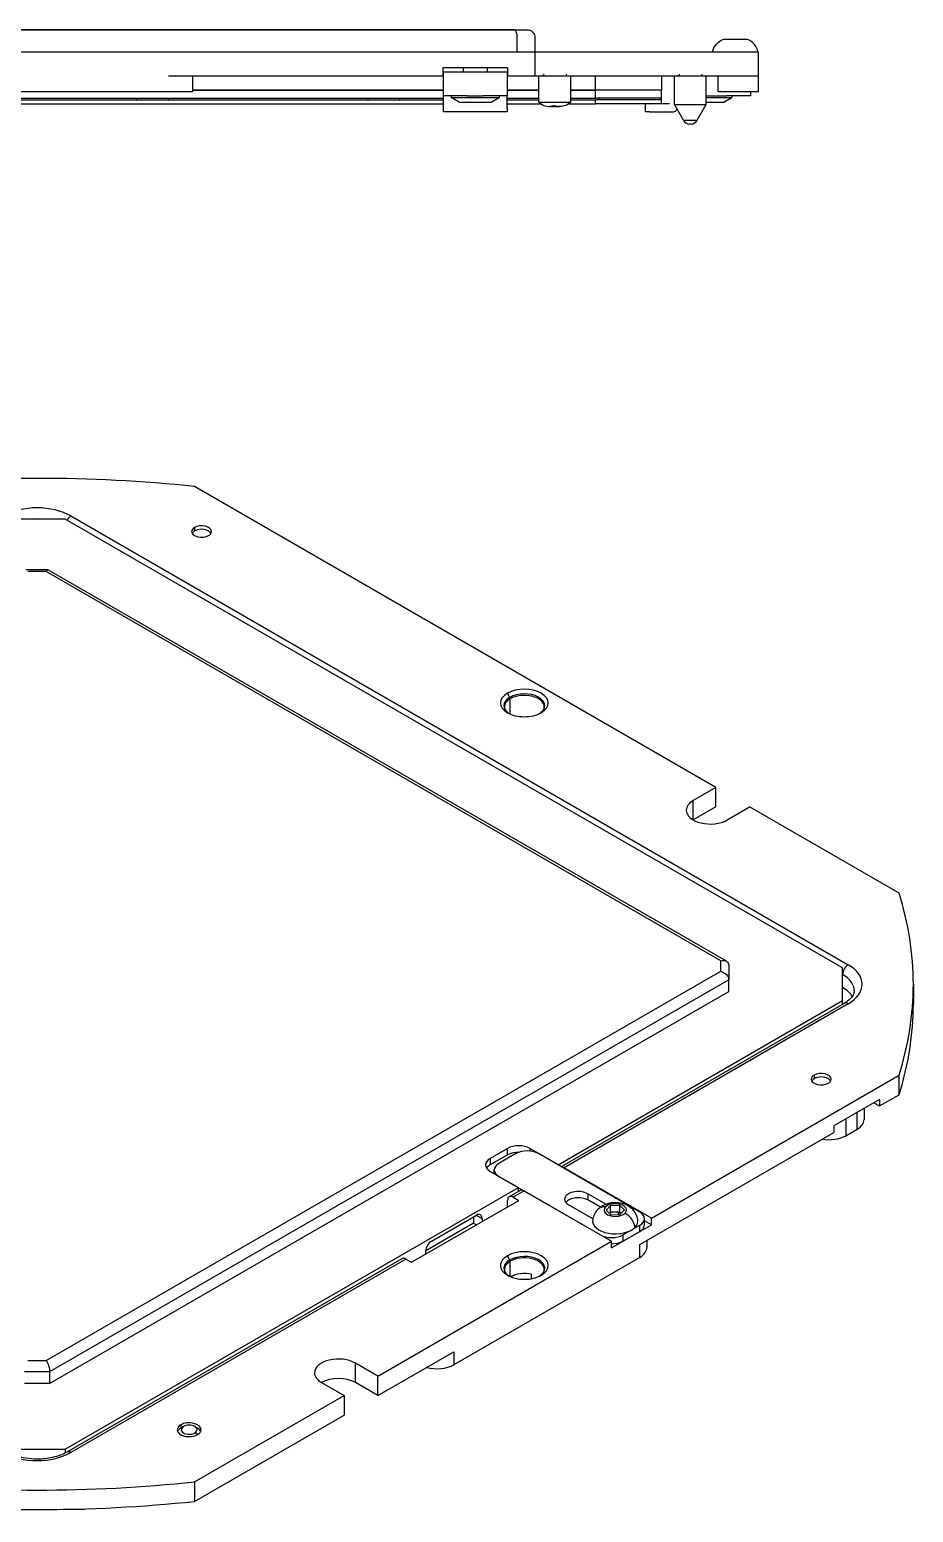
# Model space of a CAD drawing. Extents: x 74 to 808, y 79 to 560.
# Drawn here: x 694.9 to 805.9, y 134.6 to 320.7 of the extents above; entities that cross this region are included whole.
import ezdxf

# ---------------------------------------------------------------- set-up
doc = ezdxf.new("R2010")
doc.units = 0
doc.layers.add('ProjItem003', color=7, linetype='CONTINUOUS')
doc.layers.add('ProjItem005', color=7, linetype='CONTINUOUS')

msp = doc.modelspace()

# ---------------------------------------------------------------- linework, layer by layer
at = {"layer": 'ProjItem003'}
for p, q in [((781.069, 225.607), (715.642, 263.382)), ((699.399, 259.288), (692.327, 259.288)), ((796.979, 202.949), (699.399, 259.288)), ((700.106, 259.696), (797.686, 203.358)), ((715.627, 258.247), (715.627, 257.792)), ((715.667, 257.815), (715.627, 257.792)), ((697.259, 252.924), (694.467, 252.924)), ((697.02, 252.741), (694.706, 252.741)), ((781.68, 203.863), (697.02, 252.741)), ((782.387, 203.793), (697.313, 252.91)), ((755.208, 236.924), (754.906, 237.446)), ((755.26, 234.822), (755.26, 236.75)), ((781.069, 225.607), (778.241, 223.974)), ((781.069, 223.158), (781.069, 225.607)), ((778.241, 221.525), (778.241, 223.974)), ((781.069, 223.158), (778.241, 221.525)), ((782.484, 221.525), (785.312, 223.158)), ((804.07, 212.328), (785.312, 223.158)), ((781.68, 202.526), (781.68, 203.863)), ((782.68, 203.285), (782.68, 201.471)), ((796.979, 198.867), (796.979, 202.949)), ((697.02, 153.648), (781.68, 202.526)), ((782.68, 201.471), (697.435, 152.254)), ((782.68, 201.816), (782.68, 201.471)), ((782.68, 200.001), (782.68, 201.471)), ((697.435, 150.785), (782.68, 200.001)), ((805.863, 200.908), (805.863, 198.459)), ((761.27, 178.25), (796.979, 198.867)), ((797.186, 198.508), (761.651, 177.992)), ((797.686, 198.459), (762.013, 177.863)), ((796.979, 198.389), (796.979, 198.867)), ((772.973, 171.535), (804.07, 189.489)), ((793.408, 189.498), (793.408, 189.042)), ((793.448, 189.066), (793.408, 189.043)), ((804.07, 187.039), (804.07, 189.489)), ((801.621, 186.442), (795.873, 183.123)), ((801.621, 185.625), (804.07, 187.039)), ((801.621, 186.442), (801.621, 185.625)), ((798.8, 182.711), (798.8, 184.813)), ((799.679, 185.32), (799.679, 183.935)), ((800.914, 186.034), (801.621, 185.625)), ((795.873, 183.123), (795.873, 182.306)), ((797.386, 183.997), (797.386, 181.894)), ((797.386, 181.894), (798.8, 182.711)), ((771.523, 168.248), (795.873, 182.306)), ((754.906, 180.292), (752.75, 179.047)), ((754.906, 179.475), (752.75, 178.23)), ((752.75, 179.047), (752.75, 178.23)), ((755.967, 179.641), (753.846, 178.416)), ((754.906, 179.475), (754.906, 180.292)), ((761.27, 178.25), (757.735, 180.292)), ((757.735, 180.292), (757.735, 179.961)), ((771.523, 172.292), (758.796, 179.641)), ((752.75, 177.414), (756.285, 175.372)), ((753.26, 177.119), (753.26, 177.599)), ((761.27, 178.212), (761.27, 178.25)), ((772.973, 171.535), (762.013, 177.863)), ((699.399, 142.529), (756.285, 175.372)), ((753.846, 176.783), (766.574, 169.434)), ((753.846, 176.783), (753.846, 176.781)), ((756.492, 175.014), (755.131, 174.228)), ((756.285, 174.894), (756.285, 175.372)), ((742.868, 165.993), (756.338, 173.77)), ((754.924, 172.953), (754.924, 173.77)), ((756.992, 174.964), (755.631, 174.178)), ((755.631, 174.178), (756.338, 173.77)), ((756.992, 174.964), (767.953, 168.636)), ((765.626, 171.451), (762.579, 173.211)), ((767.272, 173.277), (764.983, 174.599)), ((764.983, 174.599), (764.983, 173.821)), ((766.575, 172.902), (764.983, 173.821)), ((767.857, 173.13), (767.293, 172.549)), ((769.012, 173.139), (767.857, 173.13)), ((767.857, 172.281), (767.857, 173.13)), ((769.602, 172.566), (769.012, 173.139)), ((769.012, 172.29), (769.012, 173.139)), ((745.372, 168.663), (751.006, 171.916)), ((750.664, 171.718), (750.664, 170.902)), ((751.006, 171.916), (751.724, 171.501)), ((751.724, 171.501), (751.724, 171.106)), ((767.293, 172.549), (767.883, 171.976)), ((767.857, 172.281), (767.717, 172.137)), ((768.434, 172.286), (767.857, 172.281)), ((767.883, 171.976), (769.038, 171.985)), ((769.012, 172.29), (768.434, 172.286)), ((768.823, 171.983), (768.936, 172.212)), ((769.178, 172.129), (769.012, 172.29)), ((769.038, 171.985), (769.602, 172.566)), ((772.109, 170.698), (772.109, 171.476)), ((772.973, 170.718), (772.973, 171.535)), ((750.664, 170.902), (744.653, 167.432)), ((750.664, 170.902), (751.017, 170.698)), ((766.574, 169.432), (766.574, 169.434)), ((767.953, 167.82), (772.973, 170.718)), ((769.402, 169.434), (771.523, 170.659)), ((769.402, 168.657), (771.523, 169.881)), ((769.402, 169.434), (769.402, 168.657)), ((771.523, 169.881), (771.523, 170.659)), ((772.973, 170.718), (772.109, 171.217)), ((738.643, 151.714), (767.953, 168.636)), ((767.953, 167.82), (767.953, 168.636)), ((771.523, 166.615), (771.523, 168.248)), ((772.402, 168.756), (772.402, 167.84)), ((741.661, 166.451), (699.606, 142.17)), ((742.161, 166.401), (700.106, 142.12)), ((742.161, 166.401), (742.868, 165.993)), ((744.653, 167.024), (744.653, 167.419)), ((771.523, 166.615), (748.189, 153.143)), ((755.208, 166.297), (754.906, 166.82)), ((755.26, 164.195), (755.26, 166.123)), ((757.941, 163.945), (757.941, 164.489)), ((738.643, 149.265), (748.189, 154.776)), ((748.189, 154.776), (748.189, 153.143)), ((694.706, 153.648), (697.02, 153.648)), ((738.643, 151.714), (735.815, 153.347)), ((735.815, 150.898), (735.815, 153.347)), ((697.435, 152.254), (694.291, 152.254)), ((697.435, 150.785), (694.291, 150.785)), ((697.435, 152.254), (697.435, 150.785)), ((731.572, 150.898), (734.4, 149.265)), ((738.643, 149.265), (735.815, 150.898)), ((738.643, 149.265), (738.643, 151.714)), ((715.642, 138.435), (734.4, 149.265)), ((734.4, 149.265), (734.4, 146.815)), ((714.147, 145.319), (713.744, 145.081)), ((713.894, 145.591), (713.894, 145.182)), ((714.248, 145.386), (713.894, 145.182)), ((715.642, 135.985), (734.4, 146.815)), ((715.662, 145.386), (716.016, 145.182)), ((715.762, 144.638), (715.97, 144.341)), ((692.327, 142.529), (699.399, 142.529)), ((699.399, 142.529), (699.399, 142.057)), ((715.642, 138.435), (715.642, 135.985)), ((701.702, 134.979), (699.188, 134.979)), ((701.702, 134.979), (701.813, 135.043)), ((701.702, 134.979), (701.702, 135.04))]:
    msp.add_line(p, q, dxfattribs=at)
for centre, major_axis, ratio, start_param, end_param in [((695.863, 200.908), (110, 0), 0.57735, 1.39, 1.75159), ((695.863, 257.247), (-6, 0), 0.57735, -2.35619, -0.785398), ((695.863, 256.43), (5, 0), 0.57735, 1.4289, 1.71269), ((700.106, 258.88), (-0.5, -0.866), 0.57735, 3.92699, 4.71239), ((716.511, 257.736), (-1.25, 0), 0.57735, -0.785398, 0), ((716.511, 257.736), (-1.25, 0), 0.57735, 0, -3.92699), ((716.511, 257.328), (-1.194, 0), 0.57735, -0.785398, -0.216116), ((716.511, 257.736), (-1.25, 0), 0.57735, -3.14159, -0.785398), ((716.511, 257.328), (-1.194, 0), 0.57735, -1.35565, -0.785398), ((716.511, 257.328), (-1.194, 0), 0.57735, -2.35619, -1.35565), ((716.511, 257.328), (-1.194, 0), 0.57735, -2.92548, -2.35619), ((716.511, 257.736), (-1.25, 0), 0.57735, -3.92699, -3.14159), ((757.028, 236.222), (-3, 0), 0.57735, -0.785398, -5.49779), ((757.028, 235.873), (-2.573, 0), 0.57735, -0.785398, -5.57761), ((757.028, 235.729), (2.5, 0), 0.57735, 2.35619, 3.14159), ((757.028, 236.222), (-3, 0), 0.57735, -3.92699, -0.785398), ((757.028, 235.873), (-2.573, 0), 0.57735, -3.84716, -0.785398), ((755.083, 236.852), (-0.125, 0.217), 0.57735, 3.92699, 4.71239), ((757.028, 235.729), (2.5, 0), 0.57735, 0, 2.35619), ((757.028, 235.729), (2.5, 0), 0.57735, 3.14159, 3.39136), ((757.028, 236.222), (-3, 0), 0.57735, -5.49779, -3.92699), ((757.028, 235.729), (2.5, 0), 0.57735, 6.03341, 0), ((780.362, 222.75), (3, 0), 0.57735, 2.35619, 3.14159), ((780.362, 222.75), (3, 0), 0.57735, 3.14159, 5.49779), ((695.863, 200.908), (110, 0), 0.57735, 0, 0.180794), ((797.686, 202.541), (-0.5, -0.866), 0.57735, 3.92699, 5.49779), ((793.444, 200.908), (-6, 0), 0.57735, -3.92699, -2.35619), ((793.444, 200.092), (5, 0), 0.57735, 0, 0.785398), ((793.444, 198.459), (5, 0), 0.57735, 0.320799, 0.785398), ((695.863, 200.908), (110, 0), 0.57735, 6.10239, 0), ((797.686, 197.642), (-0.5, 0.866), 0.57735, 5.49779, 0), ((695.863, 198.459), (110, 0), 0.57735, 6.10239, 0), ((794.292, 188.987), (-1.25, 0), 0.57735, -0.785398, 0), ((794.292, 188.987), (-1.25, 0), 0.57735, 0, -3.92699), ((794.292, 188.579), (-1.194, 0), 0.57735, -0.785398, -0.216116), ((794.292, 188.987), (-1.25, 0), 0.57735, -3.14159, -0.785398), ((794.292, 188.579), (-1.194, 0), 0.57735, -2.35619, -0.785398), ((794.292, 188.579), (-1.194, 0), 0.57735, -2.92548, -2.35619), ((794.292, 188.987), (-1.25, 0), 0.57735, -3.92699, -3.14159), ((796.679, 183.935), (-3, 0), 0.57735, -3.92699, -3.14159), ((756.321, 179.475), (-2, 0), 0.57735, -2.35619, -0.785398), ((795.265, 183.119), (-3, 0), 0.57735, -5.00282, -3.92699), ((754.164, 178.23), (-2, 0), 0.57735, -0.785398, 0), ((756.321, 178.659), (2, 0), 0.57735, 1.55627, 2.35619), ((757.381, 178.824), (2, 0), 0.57735, 0.785398, 2.35619), ((754.164, 178.23), (-2, 0), 0.57735, 0, -5.49779), ((754.164, 177.414), (2, 0), 0.57735, 2.35619, 2.78023), ((755.26, 177.599), (2, 0), 0.57735, 2.35619, 3.14159), ((755.26, 177.599), (2, 0), 0.57735, 3.14159, 3.92699), ((762.013, 177.046), (-0.5, 0.866), 0.57735, 5.49779, 5.94304), ((756.992, 174.148), (0.5, -0.866), 0.57735, -3.92699, -3.14159), ((755.631, 173.362), (0.5, -0.866), 0.57735, -3.14159, -2.35619), ((755.631, 173.362), (0.5, -0.866), 0.57735, -3.92699, -3.14159), ((763.781, 173.905), (1.7, 0), 0.57735, 0.785398, 3.14159), ((763.781, 173.905), (1.7, 0), 0.57735, 3.14159, 3.92699), ((763.781, 173.127), (1.7, 0), 0.57735, 0.785398, 2.73423), ((768.448, 172.557), (1.4, 0), 0.57735, 5.77275, 2.63115), ((751.006, 171.087), (0.508, 0.88), 0.57735, 0, -5.49779), ((751.006, 171.087), (0.508, 0.88), 0.57735, -0.785398, 0), ((768.448, 171.21), (2.85, 0), 0.57735, 3.04205, 5.77275), ((767.689, 171.228), (1.436, -1.392), 0.712418, -3.8393, -3.14159), ((768.448, 172.557), (1.4, 0), 0.57735, 2.63115, 5.77275), ((768.448, 171.708), (1, 0), 0.57735, 1.58396, 2.35808), ((768.448, 171.708), (1, 0), 0.57735, 1.06036, 1.58396), ((768.448, 171.708), (1, 0), 0.57735, 0.775069, 1.06036), ((769.206, 170.738), (-1.436, 1.392), 0.712418, 3.88583, 5.04852), ((768.448, 171.21), (2.85, 0), 0.57735, 5.77275, 0.0995429), ((770.109, 171.476), (2, 0), 0.57735, 0, 0.785398), ((770.109, 171.476), (2, 0), 0.57735, 5.49779, 0), ((767.988, 170.251), (2, 0), 0.57735, 3.92699, 5.49779), ((770.109, 170.698), (-2, 0), 0.57735, -3.92699, -3.14159), ((745.372, 167.834), (0.508, 0.88), 0.57735, -5.49779, -3.92699), ((767.988, 169.473), (-2, 0), 0.57735, -4.73007, -3.92699), ((769.402, 167.84), (-3, 0), 0.57735, -3.92699, -3.14159), ((742.161, 165.585), (0.5, -0.866), 0.57735, -3.92699, -3.14159), ((757.028, 165.595), (-3, 0), 0.57735, -0.785398, -5.49779), ((757.028, 165.246), (-2.573, 0), 0.57735, -0.785398, -5.57761), ((757.028, 165.102), (2.5, 0), 0.57735, 2.35619, 3.14159), ((757.028, 165.595), (-3, 0), 0.57735, -3.92699, -0.785398), ((757.028, 165.246), (-2.573, 0), 0.57735, -3.84716, -0.785398), ((755.083, 166.225), (-0.125, 0.217), 0.57735, 3.92699, 4.71239), ((757.028, 165.102), (2.5, 0), 0.57735, 0, 2.35619), ((757.028, 165.102), (2.5, 0), 0.57735, 3.14159, 3.39136), ((757.028, 165.595), (-3, 0), 0.57735, -5.49779, -3.92699), ((757.028, 163.145), (2.5, 0), 0.57735, 1.19692, 2.33939), ((757.028, 165.102), (2.5, 0), 0.57735, 6.03341, 0), ((733.693, 152.123), (3, 0), 0.57735, 0.785398, 3.14159), ((746.068, 154.368), (-3, 0), 0.57735, -5.15795, -3.92699), ((733.693, 152.123), (3, 0), 0.57735, 3.14159, 3.92699), ((733.693, 149.673), (3, 0), 0.57735, 0.785398, 2.35619), ((714.955, 144.978), (-1.5, 0), 0.57735, -0.785398, 0), ((714.955, 144.978), (1, 0), 0.57735, 2.51076, 5.65235), ((714.955, 144.978), (-1.5, 0), 0.57735, -3.14159, -0.785398), ((714.955, 144.978), (1, 0), 0.57735, 2.35619, 2.51076), ((714.955, 144.978), (1, 0), 0.57735, 0.785398, 2.35619), ((714.955, 144.978), (1, 0), 0.57735, 5.65235, 0.785398), ((714.955, 144.978), (-1.5, 0), 0.57735, 0, -3.92699), ((714.955, 144.57), (-1.5, 0), 0.57735, -0.630831, -0.237941), ((714.955, 144.57), (-1.5, 0), 0.57735, -0.785398, -0.630831), ((714.955, 144.57), (-1.5, 0), 0.57735, -2.90365, -2.35619), ((714.955, 144.978), (-1.5, 0), 0.57735, -3.92699, -3.14159), ((695.863, 144.57), (-6, 0), 0.57735, -5.49779, -3.92699), ((700.106, 141.304), (-0.5, 0.866), 0.57735, 5.49779, 6.28319), ((695.863, 200.908), (110, 0), 0.57735, 4.53159, 4.89318), ((695.863, 198.459), (110, 0), 0.57735, 4.53159, 4.89318)]:
    msp.add_ellipse(centre, major_axis=major_axis, ratio=ratio, start_param=start_param, end_param=end_param, dxfattribs=at)
for points, degree in [([(697.02, 252.741), (697.098, 252.849), (697.186, 252.925), (697.259, 252.924)], 3), ([(697.259, 252.924), (697.288, 252.924), (697.313, 252.91)], 2), ([(781.68, 203.863), (781.914, 203.921), (782.191, 203.908), (782.387, 203.793)], 3), ([(782.387, 203.793), (782.586, 203.681), (782.683, 203.478), (782.68, 203.285)], 3), ([(766.253, 172.621), (765.923, 172.282), (765.692, 171.843), (765.612, 171.374)], 3)]:
    msp.add_open_spline(points, degree=degree, dxfattribs=at)
for points, knots in [([(754.528, 235.729), (754.527, 235.639), (754.547, 235.546), (754.586, 235.451), (754.659, 235.275), (754.818, 235.081), (755.071, 234.909)], [0, 0, 0, 0, 0.314728, 0.314728, 0.314728, 0.899119, 0.899119, 0.899119, 0.899119]), ([(759.528, 235.729), (759.528, 235.639), (759.509, 235.546), (759.47, 235.451), (759.397, 235.275), (759.238, 235.081), (758.985, 234.909)], [0, 0, 0, 0, 0.314728, 0.314728, 0.314728, 0.899119, 0.899119, 0.899119, 0.899119]), ([(781.68, 202.526), (781.914, 202.473), (782.191, 202.327), (782.387, 202.118), (782.586, 201.911), (782.683, 201.661), (782.68, 201.471)], [4.71239, 4.71239, 4.71239, 4.71239, 5.49779, 5.49779, 5.49779, 6.28319, 6.28319, 6.28319, 6.28319]), ([(798.444, 200.092), (798.445, 199.964), (798.418, 199.829), (798.363, 199.687), (798.293, 199.51), (798.168, 199.311), (797.972, 199.107), (797.777, 198.903), (797.511, 198.696), (797.186, 198.508)], [0, 0, 0, 0, 0.5, 0.5, 0.5, 0.75, 0.75, 0.75, 1, 1, 1, 1]), ([(771.283, 171.374), (771.207, 171.822), (770.992, 172.244), (770.685, 172.575), (770.559, 172.711), (770.421, 172.831), (770.27, 172.937), (769.803, 173.266), (769.24, 173.441), (768.671, 173.478), (768.034, 173.518), (767.383, 173.387), (766.831, 173.069), (766.618, 172.946), (766.426, 172.797), (766.253, 172.621)], [0, 0, 0, 0, 0.2, 0.2, 0.2, 0.4, 0.4, 0.4, 0.6, 0.6, 0.6, 0.8, 0.8, 0.8, 1, 1, 1, 1]), ([(754.528, 165.102), (754.527, 165.012), (754.547, 164.919), (754.586, 164.824), (754.659, 164.648), (754.818, 164.454), (755.071, 164.282)], [0, 0, 0, 0, 0.314728, 0.314728, 0.314728, 0.899119, 0.899119, 0.899119, 0.899119]), ([(759.528, 165.102), (759.528, 165.012), (759.509, 164.919), (759.47, 164.824), (759.397, 164.648), (759.238, 164.454), (758.985, 164.282)], [0, 0, 0, 0, 0.314728, 0.314728, 0.314728, 0.899119, 0.899119, 0.899119, 0.899119]), ([(697.02, 153.648), (697.117, 153.515), (697.232, 153.276), (697.313, 153.001), (697.396, 152.726), (697.436, 152.444), (697.435, 152.254)], [4.71239, 4.71239, 4.71239, 4.71239, 5.49779, 5.49779, 5.49779, 6.28319, 6.28319, 6.28319, 6.28319]), ([(699.606, 142.17), (699.118, 141.888), (698.496, 141.651), (697.808, 141.498), (697.194, 141.361), (696.527, 141.289), (695.861, 141.289), (695.379, 141.29), (694.907, 141.326), (694.445, 141.398), (693.55, 141.537), (692.73, 141.816), (692.12, 142.17)], [0, 0, 0, 0, 0.264283, 0.264283, 0.264283, 0.500278, 0.500278, 0.500278, 0.669639, 0.669639, 0.669639, 1, 1, 1, 1])]:
    msp.add_open_spline(points, degree=3, knots=knots, dxfattribs=at)
at = {"layer": 'ProjItem005'}
for p, q in [((755.726, 320.744), (636, 320.744)), ((636, 320.744), (755.726, 320.744)), ((755.726, 320.744), (757.363, 320.744)), ((756.141, 317.944), (756.141, 319.744)), ((758.363, 319.744), (758.363, 317.944)), ((665.863, 317.944), (758.391, 317.944)), ((758.391, 314.944), (758.391, 317.944)), ((786.363, 317.944), (786.363, 314.944)), ((712.363, 314.944), (746.798, 314.944)), ((715.363, 314.944), (715.363, 312.944)), ((746.798, 315.944), (746.798, 314.944)), ((754.928, 315.944), (746.798, 315.944)), ((746.863, 312.444), (746.863, 315.444)), ((749.363, 315.944), (749.363, 315.444)), ((749.863, 315.444), (751.863, 315.444)), ((752.363, 315.944), (752.363, 315.444)), ((754.863, 315.444), (754.863, 312.444)), ((754.928, 315.944), (754.928, 314.944)), ((754.928, 314.944), (758.391, 314.944)), ((758.863, 311.644), (758.863, 314.944)), ((762.863, 311.644), (762.863, 314.944)), ((765.98, 313.144), (765.98, 314.944)), ((774.238, 314.944), (774.238, 313.144)), ((775.863, 311.344), (775.863, 314.944)), ((779.863, 311.344), (779.863, 314.944)), ((781.363, 312.944), (781.363, 314.944)), ((786.363, 314.944), (786.363, 312.944)), ((712.363, 312.944), (679.363, 312.944)), ((746.863, 313.144), (715.363, 313.144)), ((715.363, 313.144), (746.863, 313.144)), ((758.863, 313.144), (754.863, 313.144)), ((754.863, 313.144), (758.863, 313.144)), ((765.98, 313.144), (762.863, 313.144)), ((762.863, 313.144), (765.98, 313.144)), ((774.238, 313.144), (765.98, 313.144)), ((765.98, 312.144), (765.98, 313.144)), ((774.238, 313.144), (765.98, 313.144)), ((774.238, 312.144), (774.238, 313.144)), ((783.363, 312.944), (781.363, 312.944)), ((785.438, 312.944), (785.438, 312.444)), ((632.612, 311.444), (746.863, 311.444)), ((632.863, 312.144), (746.863, 312.144)), ((632.863, 311.944), (746.863, 311.944)), ((708.363, 312.144), (708.363, 311.944)), ((712.363, 312.144), (712.363, 311.944)), ((737.363, 312.144), (737.363, 311.944)), ((741.363, 312.144), (741.363, 311.944)), ((746.863, 310.944), (746.863, 312.444)), ((747.863, 312.444), (747.863, 312.221)), ((748.863, 311.644), (747.863, 312.221)), ((749.863, 312.444), (751.863, 312.444)), ((752.863, 311.644), (753.863, 312.221)), ((753.863, 312.444), (753.863, 312.221)), ((754.863, 310.944), (754.863, 312.444)), ((754.863, 312.144), (758.863, 312.144)), ((754.863, 311.944), (758.863, 311.944)), ((754.863, 311.444), (759.114, 311.444)), ((762.612, 311.444), (765.98, 311.444)), ((762.863, 312.144), (765.98, 312.144)), ((762.863, 311.944), (765.98, 311.944)), ((774.238, 312.144), (765.98, 312.144)), ((765.98, 311.444), (765.98, 311.944)), ((774.238, 311.944), (765.98, 311.944)), ((774.238, 311.444), (765.98, 311.444)), ((766.363, 312.144), (766.363, 311.944)), ((772.238, 310.444), (772.238, 311.444)), ((774.238, 311.944), (774.238, 312.144)), ((774.238, 311.444), (774.238, 311.944)), ((775.238, 311.444), (774.238, 311.444)), ((776.997, 309.38), (775.863, 311.344)), ((778.729, 309.38), (779.863, 311.344)), ((779.863, 312.444), (782.438, 312.444)), ((782.063, 311.644), (783.063, 312.221)), ((783.063, 312.444), (783.063, 312.221)), ((754.863, 310.444), (746.863, 310.444)), ((772.738, 310.444), (775.738, 310.444))]:
    msp.add_line(p, q, dxfattribs=at)
for centre, radius, start, end in [((775.738, 310.944), 0.5, -90, -21.9385), ((777.863, 309.88), 1, -150, -95.4764), ((777.863, 309.88), 1, -84.5236, -30)]:
    msp.add_arc(centre, radius, start, end, dxfattribs=at)
for points, degree, knots in [([(756.141, 319.744), (756.142, 319.978), (756.102, 320.256), (756.019, 320.451), (755.938, 320.65), (755.823, 320.747), (755.726, 320.744)], 3, [0, 0, 0, 0, 0.785398, 0.785398, 0.785398, 1.5708, 1.5708, 1.5708, 1.5708]), ([(757.363, 320.744), (757.598, 320.747), (757.875, 320.65), (758.07, 320.451), (758.269, 320.256), (758.366, 319.978), (758.363, 319.744)], 3, [4.71239, 4.71239, 4.71239, 4.71239, 5.49779, 5.49779, 5.49779, 6.28319, 6.28319, 6.28319, 6.28319]), ([(757.363, 320.744), (757.598, 320.747), (757.875, 320.65), (758.07, 320.451), (758.269, 320.256), (758.366, 319.978), (758.363, 319.744)], 3, [4.71239, 4.71239, 4.71239, 4.71239, 5.49779, 5.49779, 5.49779, 6.28319, 6.28319, 6.28319, 6.28319]), ([(780.67, 317.944), (780.73, 318.311), (780.895, 318.659), (781.141, 318.938), (781.397, 319.23), (781.739, 319.444), (782.113, 319.546)], 3, [0.0206645, 0.0206645, 0.0206645, 0.0206645, 0.5, 0.5, 0.5, 1, 1, 1, 1]), ([(782.166, 319.546), (782.218, 319.546), (782.271, 319.546), (782.35, 319.546), (782.428, 319.546), (782.53, 319.546), (782.631, 319.546), (782.751, 319.546), (782.87, 319.546), (783.004, 319.546), (783.137, 319.546), (783.418, 319.546), (783.705, 319.546), (783.844, 319.546), (783.983, 319.546), (784.112, 319.546), (784.241, 319.546), (784.355, 319.546), (784.469, 319.546), (784.563, 319.546), (784.657, 319.546), (784.727, 319.546), (784.797, 319.546), (784.841, 319.546), (784.884, 319.546), (784.898, 319.546), (784.913, 319.546)], 2, [3.14159, 3.14159, 3.14159, 3.34635, 3.34635, 3.55111, 3.55111, 3.75587, 3.75587, 3.96063, 3.96063, 4.16539, 4.16539, 4.57491, 4.57491, 4.77967, 4.77967, 4.98443, 4.98443, 5.18919, 5.18919, 5.39395, 5.39395, 5.59871, 5.59871, 5.80347, 5.80347, 6.00823, 6.00823, 6.00823]), ([(786.356, 317.944), (786.296, 318.311), (786.131, 318.659), (785.885, 318.938), (785.629, 319.23), (785.287, 319.444), (784.913, 319.546)], 3, [0.0206645, 0.0206645, 0.0206645, 0.0206645, 0.5, 0.5, 0.5, 1, 1, 1, 1]), ([(758.391, 317.944), (760.707, 317.944), (762.98, 317.944), (765.209, 317.944), (767.391, 317.944), (769.525, 317.944), (771.61, 317.944), (773.645, 317.944), (775.628, 317.944), (777.557, 317.944), (779.432, 317.944), (781.251, 317.944), (783.014, 317.944), (784.718, 317.944), (786.363, 317.944)], 1, [5.31699, 5.31699, 5.34282, 5.36865, 5.39448, 5.4203, 5.44613, 5.47196, 5.49779, 5.52361, 5.54944, 5.57527, 5.6011, 5.62693, 5.65275, 5.67858, 5.67858]), ([(746.863, 315.444), (746.872, 315.444), (746.882, 315.444), (746.91, 315.444), (746.938, 315.444), (746.985, 315.444), (747.031, 315.444), (747.096, 315.444), (747.16, 315.444), (747.241, 315.444), (747.323, 315.444), (747.42, 315.444), (747.518, 315.444), (747.63, 315.444), (747.742, 315.444), (747.867, 315.444), (747.993, 315.444), (748.13, 315.444), (748.267, 315.444), (748.414, 315.444), (748.561, 315.444), (748.717, 315.444), (748.872, 315.444), (749.034, 315.444), (749.195, 315.444), (749.526, 315.444), (749.863, 315.444)], 2, [4.71239, 4.71239, 4.71239, 4.82459, 4.82459, 4.93679, 4.93679, 5.04899, 5.04899, 5.16119, 5.16119, 5.27339, 5.27339, 5.38559, 5.38559, 5.49779, 5.49779, 5.60999, 5.60999, 5.72219, 5.72219, 5.83439, 5.83439, 5.94659, 5.94659, 6.05879, 6.05879, 6.28319, 6.28319, 6.28319]), ([(751.863, 315.444), (752.199, 315.444), (752.531, 315.444), (752.854, 315.444), (753.165, 315.444), (753.459, 315.444), (753.733, 315.444), (753.984, 315.444), (754.209, 315.444), (754.403, 315.444), (754.566, 315.444), (754.695, 315.444), (754.788, 315.444), (754.844, 315.444), (754.863, 315.444)], 1, [0, 0, 0.1122, 0.224399, 0.336599, 0.448799, 0.560999, 0.673198, 0.785398, 0.897598, 1.0098, 1.122, 1.2342, 1.3464, 1.4586, 1.5708, 1.5708]), ([(758.391, 314.944), (760.707, 314.944), (762.98, 314.944), (765.209, 314.944), (767.391, 314.944), (769.525, 314.944), (771.61, 314.944), (773.645, 314.944), (775.628, 314.944), (777.557, 314.944), (779.432, 314.944), (781.251, 314.944), (783.014, 314.944), (784.718, 314.944), (786.363, 314.944)], 1, [5.31699, 5.31699, 5.34282, 5.36865, 5.39448, 5.4203, 5.44613, 5.47196, 5.49779, 5.52361, 5.54944, 5.57527, 5.6011, 5.62693, 5.65275, 5.67858, 5.67858]), ([(715.363, 312.944), (715.354, 312.944), (715.344, 312.944), (715.316, 312.944), (715.288, 312.944), (715.241, 312.944), (715.195, 312.944), (715.13, 312.944), (715.066, 312.944), (714.985, 312.944), (714.903, 312.944), (714.806, 312.944), (714.709, 312.944), (714.596, 312.944), (714.484, 312.944), (714.359, 312.944), (714.233, 312.944), (714.096, 312.944), (713.959, 312.944), (713.812, 312.944), (713.665, 312.944), (713.509, 312.944), (713.354, 312.944), (713.192, 312.944), (713.031, 312.944), (712.7, 312.944), (712.363, 312.944)], 2, [3.14159, 3.14159, 3.14159, 3.25379, 3.25379, 3.36599, 3.36599, 3.47819, 3.47819, 3.59039, 3.59039, 3.70259, 3.70259, 3.81479, 3.81479, 3.92699, 3.92699, 4.03919, 4.03919, 4.15139, 4.15139, 4.26359, 4.26359, 4.37579, 4.37579, 4.48799, 4.48799, 4.71239, 4.71239, 4.71239]), ([(786.363, 312.944), (786.354, 312.944), (786.344, 312.944), (786.316, 312.944), (786.288, 312.944), (786.241, 312.944), (786.195, 312.944), (786.13, 312.944), (786.066, 312.944), (785.985, 312.944), (785.903, 312.944), (785.806, 312.944), (785.709, 312.944), (785.596, 312.944), (785.484, 312.944), (785.359, 312.944), (785.233, 312.944), (785.096, 312.944), (784.959, 312.944), (784.812, 312.944), (784.665, 312.944), (784.509, 312.944), (784.354, 312.944), (784.192, 312.944), (784.031, 312.944), (783.7, 312.944), (783.363, 312.944)], 2, [3.14159, 3.14159, 3.14159, 3.25379, 3.25379, 3.36599, 3.36599, 3.47819, 3.47819, 3.59039, 3.59039, 3.70259, 3.70259, 3.81479, 3.81479, 3.92699, 3.92699, 4.03919, 4.03919, 4.15139, 4.15139, 4.26359, 4.26359, 4.37579, 4.37579, 4.48799, 4.48799, 4.71239, 4.71239, 4.71239]), ([(749.863, 312.444), (749.527, 312.444), (749.195, 312.444), (748.872, 312.444), (748.561, 312.444), (748.267, 312.444), (747.993, 312.444), (747.742, 312.444), (747.518, 312.444), (747.323, 312.444), (747.16, 312.444), (747.031, 312.444), (746.938, 312.444), (746.882, 312.444), (746.863, 312.444)], 1, [1.5708, 1.5708, 1.683, 1.7952, 1.9074, 2.0196, 2.1318, 2.24399, 2.35619, 2.46839, 2.58059, 2.69279, 2.80499, 2.91719, 3.02939, 3.14159, 3.14159]), ([(746.863, 310.444), (746.863, 310.444), (746.863, 310.498), (746.863, 310.59), (746.863, 310.683), (746.863, 310.813), (746.863, 310.944)], 3, [4.71239, 4.71239, 4.71239, 4.71239, 5.49779, 5.49779, 5.49779, 6.28319, 6.28319, 6.28319, 6.28319]), ([(747.863, 312.221), (747.913, 312.221), (748.063, 312.221), (748.307, 312.221), (748.637, 312.221), (749.042, 312.221), (749.508, 312.221), (750.019, 312.221), (750.559, 312.221), (751.109, 312.221), (751.651, 312.221), (752.167, 312.221), (752.638, 312.221), (753.05, 312.221), (753.388, 312.221)], 1, [3.71185, 3.71185, 3.89551, 4.07918, 4.26285, 4.44651, 4.63018, 4.81385, 4.99752, 5.18118, 5.36485, 5.54852, 5.73218, 5.91585, 6.09952, 6.28319, 6.28319]), ([(748.863, 311.644), (748.88, 311.644), (748.897, 311.644), (748.947, 311.644), (748.996, 311.644), (749.078, 311.644), (749.159, 311.644), (749.269, 311.644), (749.379, 311.644), (749.514, 311.644), (749.649, 311.644), (749.804, 311.644), (749.959, 311.644), (750.13, 311.644), (750.3, 311.644), (750.48, 311.644), (750.66, 311.644), (751.029, 311.644), (751.389, 311.644), (751.56, 311.644), (751.732, 311.644), (751.889, 311.644), (752.046, 311.644), (752.184, 311.644), (752.321, 311.644), (752.434, 311.644), (752.547, 311.644)], 2, [0.570252, 0.570252, 0.570252, 0.75392, 0.75392, 0.937587, 0.937587, 1.12125, 1.12125, 1.30492, 1.30492, 1.48859, 1.48859, 1.67226, 1.67226, 1.85592, 1.85592, 2.03959, 2.03959, 2.40692, 2.40692, 2.59059, 2.59059, 2.77426, 2.77426, 2.95793, 2.95793, 3.14159, 3.14159, 3.14159]), ([(754.863, 312.444), (754.854, 312.444), (754.844, 312.444), (754.816, 312.444), (754.788, 312.444), (754.741, 312.444), (754.695, 312.444), (754.63, 312.444), (754.566, 312.444), (754.485, 312.444), (754.403, 312.444), (754.306, 312.444), (754.209, 312.444), (754.096, 312.444), (753.984, 312.444), (753.859, 312.444), (753.733, 312.444), (753.596, 312.444), (753.459, 312.444), (753.312, 312.444), (753.165, 312.444), (753.009, 312.444), (752.854, 312.444), (752.692, 312.444), (752.531, 312.444), (752.2, 312.444), (751.863, 312.444)], 2, [0, 0, 0, 0.1122, 0.1122, 0.224399, 0.224399, 0.336599, 0.336599, 0.448799, 0.448799, 0.560999, 0.560999, 0.673198, 0.673198, 0.785398, 0.785398, 0.897598, 0.897598, 1.0098, 1.0098, 1.122, 1.122, 1.2342, 1.2342, 1.3464, 1.3464, 1.5708, 1.5708, 1.5708]), ([(754.863, 310.944), (754.863, 310.813), (754.863, 310.683), (754.863, 310.59), (754.863, 310.498), (754.863, 310.444), (754.863, 310.444)], 3, [0, 0, 0, 0, 0.785398, 0.785398, 0.785398, 1.5708, 1.5708, 1.5708, 1.5708]), ([(758.863, 311.644), (758.877, 311.644), (758.891, 311.644), (758.933, 311.644), (758.976, 311.644), (759.044, 311.644), (759.113, 311.644), (759.207, 311.644), (759.3, 311.644), (759.416, 311.644), (759.532, 311.644), (759.667, 311.644), (759.801, 311.644), (759.951, 311.644), (760.101, 311.644), (760.261, 311.644), (760.421, 311.644), (760.754, 311.644), (761.091, 311.644), (761.256, 311.644), (761.421, 311.644), (761.578, 311.644), (761.736, 311.644), (761.88, 311.644), (762.025, 311.644), (762.153, 311.644), (762.282, 311.644)], 2, [0.782302, 0.782302, 0.782302, 0.950822, 0.950822, 1.11934, 1.11934, 1.28786, 1.28786, 1.45638, 1.45638, 1.62491, 1.62491, 1.79343, 1.79343, 1.96195, 1.96195, 2.13047, 2.13047, 2.46751, 2.46751, 2.63603, 2.63603, 2.80455, 2.80455, 2.97307, 2.97307, 3.14159, 3.14159, 3.14159]), ([(761.311, 311.103), (761.176, 311.103), (760.977, 311.103), (760.786, 311.103), (760.72, 311.103), (760.656, 311.103), (760.596, 311.103), (760.377, 311.103), (760.228, 311.103), (760.231, 311.103)], 3, [0, 0, 0, 0, 0.542054, 0.542054, 0.542054, 0.728973, 0.728973, 0.728973, 1, 1, 1, 1]), ([(760.415, 311.103), (760.55, 311.103), (760.749, 311.103), (760.94, 311.103), (760.99, 311.103), (761.038, 311.103), (761.085, 311.103), (761.327, 311.103), (761.498, 311.103), (761.495, 311.103)], 3, [0, 0, 0, 0, 0.568625, 0.568625, 0.568625, 0.715687, 0.715687, 0.715687, 1, 1, 1, 1]), ([(762.282, 311.644), (762.465, 311.644), (762.612, 311.644), (762.712, 311.644), (762.811, 311.644), (762.862, 311.644), (762.863, 311.644)], 3, [3.14159, 3.14159, 3.14159, 3.14159, 3.53274, 3.53274, 3.53274, 3.92389, 3.92389, 3.92389, 3.92389]), ([(775.863, 311.344), (775.871, 311.344), (775.878, 311.344), (775.901, 311.344), (775.923, 311.344), (775.961, 311.344), (775.998, 311.344), (776.05, 311.344), (776.101, 311.344), (776.166, 311.344), (776.231, 311.344), (776.308, 311.344), (776.385, 311.344), (776.474, 311.344), (776.562, 311.344), (776.661, 311.344), (776.759, 311.344), (776.866, 311.344), (776.972, 311.344), (777.086, 311.344), (777.199, 311.344), (777.434, 311.344), (777.679, 311.344), (777.925, 311.344), (778.171, 311.344)], 2, [1.41623, 1.41623, 1.41623, 1.53947, 1.53947, 1.66271, 1.66271, 1.78595, 1.78595, 1.90919, 1.90919, 2.03243, 2.03243, 2.15567, 2.15567, 2.27891, 2.27891, 2.40215, 2.40215, 2.52539, 2.52539, 2.64863, 2.64863, 2.89511, 2.89511, 3.14159, 3.14159, 3.14159]), ([(778.171, 311.344), (778.27, 311.344), (778.369, 311.344), (778.564, 311.344), (778.747, 311.344), (778.836, 311.344), (778.924, 311.344), (779.007, 311.344), (779.09, 311.344), (779.166, 311.344), (779.243, 311.344), (779.313, 311.344), (779.382, 311.344), (779.444, 311.344), (779.506, 311.344), (779.559, 311.344), (779.613, 311.344), (779.657, 311.344), (779.702, 311.344), (779.737, 311.344), (779.772, 311.344), (779.797, 311.344), (779.822, 311.344), (779.838, 311.344), (779.853, 311.344), (779.858, 311.344), (779.863, 311.344)], 2, [3.14159, 3.14159, 3.14159, 3.24275, 3.24275, 3.44507, 3.44507, 3.54623, 3.54623, 3.64739, 3.64739, 3.74855, 3.74855, 3.84971, 3.84971, 3.95087, 3.95087, 4.05203, 4.05203, 4.15318, 4.15318, 4.25434, 4.25434, 4.3555, 4.3555, 4.45666, 4.45666, 4.55782, 4.55782, 4.55782]), ([(779.863, 312.221), (780.038, 312.221), (780.214, 312.221), (780.564, 312.221), (780.904, 312.221), (781.069, 312.221), (781.234, 312.221), (781.392, 312.221), (781.549, 312.221), (781.696, 312.221), (781.843, 312.221), (781.978, 312.221), (782.112, 312.221), (782.233, 312.221), (782.354, 312.221), (782.459, 312.221), (782.564, 312.221), (782.653, 312.221), (782.741, 312.221), (782.81, 312.221), (782.88, 312.221), (782.931, 312.221), (782.981, 312.221), (783.012, 312.221), (783.043, 312.221), (783.053, 312.221), (783.063, 312.221)], 2, [3.64513, 3.64513, 3.64513, 3.76209, 3.76209, 3.99602, 3.99602, 4.11299, 4.11299, 4.22995, 4.22995, 4.34692, 4.34692, 4.46389, 4.46389, 4.58085, 4.58085, 4.69782, 4.69782, 4.81478, 4.81478, 4.93175, 4.93175, 5.04871, 5.04871, 5.16568, 5.16568, 5.28264, 5.28264, 5.28264]), ([(779.863, 311.644), (780.101, 311.644), (780.341, 311.644), (780.573, 311.644), (780.649, 311.644), (780.724, 311.644), (780.8, 311.644), (780.872, 311.644), (780.944, 311.644), (781.016, 311.644), (781.083, 311.644), (781.151, 311.644), (781.218, 311.644), (781.281, 311.644), (781.343, 311.644), (781.405, 311.644), (781.46, 311.644), (781.516, 311.644), (781.572, 311.644), (781.62, 311.644), (781.669, 311.644), (781.717, 311.644), (781.758, 311.644), (781.799, 311.644), (781.839, 311.644), (781.872, 311.644), (781.904, 311.644), (781.936, 311.644), (781.96, 311.644), (781.983, 311.644), (782.006, 311.644), (782.02, 311.644), (782.035, 311.644), (782.049, 311.644), (782.054, 311.644), (782.058, 311.644), (782.063, 311.644)], 3, [0.470085, 0.470085, 0.470085, 0.470085, 0.828149, 0.828149, 0.828149, 0.947503, 0.947503, 0.947503, 1.06686, 1.06686, 1.06686, 1.18621, 1.18621, 1.18621, 1.30557, 1.30557, 1.30557, 1.42492, 1.42492, 1.42492, 1.54428, 1.54428, 1.54428, 1.66363, 1.66363, 1.66363, 1.78299, 1.78299, 1.78299, 1.90234, 1.90234, 1.90234, 2.02169, 2.02169, 2.02169, 2.14105, 2.14105, 2.14105, 2.14105]), ([(785.438, 312.444), (785.429, 312.444), (785.419, 312.444), (785.391, 312.444), (785.363, 312.444), (785.316, 312.444), (785.27, 312.444), (785.205, 312.444), (785.141, 312.444), (785.06, 312.444), (784.978, 312.444), (784.881, 312.444), (784.784, 312.444), (784.671, 312.444), (784.559, 312.444), (784.434, 312.444), (784.308, 312.444), (784.171, 312.444), (784.034, 312.444), (783.887, 312.444), (783.74, 312.444), (783.584, 312.444), (783.429, 312.444), (783.267, 312.444), (783.106, 312.444), (782.775, 312.444), (782.438, 312.444)], 2, [1.5708, 1.5708, 1.5708, 1.683, 1.683, 1.7952, 1.7952, 1.9074, 1.9074, 2.0196, 2.0196, 2.1318, 2.1318, 2.24399, 2.24399, 2.35619, 2.35619, 2.46839, 2.46839, 2.58059, 2.58059, 2.69279, 2.69279, 2.80499, 2.80499, 2.91719, 2.91719, 3.14159, 3.14159, 3.14159]), ([(772.738, 310.444), (772.607, 310.444), (772.478, 310.444), (772.384, 310.444), (772.292, 310.444), (772.238, 310.444), (772.238, 310.444)], 3, [3.14159, 3.14159, 3.14159, 3.14159, 3.92699, 3.92699, 3.92699, 4.71239, 4.71239, 4.71239, 4.71239]), ([(777.007, 309.38), (777.014, 309.38), (777.021, 309.38), (777.028, 309.38), (777.038, 309.38), (777.048, 309.38), (777.058, 309.38), (777.072, 309.38), (777.086, 309.38), (777.099, 309.38), (777.116, 309.38), (777.133, 309.38), (777.15, 309.38), (777.17, 309.38), (777.19, 309.38), (777.209, 309.38), (777.253, 309.38), (777.301, 309.38), (777.352, 309.38), (777.536, 309.38), (777.772, 309.38), (777.996, 309.38)], 3, [1.5708, 1.5708, 1.5708, 1.5708, 1.683, 1.683, 1.683, 1.7952, 1.7952, 1.7952, 1.9074, 1.9074, 1.9074, 2.0196, 2.0196, 2.0196, 2.1318, 2.1318, 2.1318, 2.35619, 2.35619, 2.35619, 3.14159, 3.14159, 3.14159, 3.14159]), ([(777.996, 309.38), (778.199, 309.38), (778.387, 309.38), (778.521, 309.38), (778.539, 309.38), (778.557, 309.38), (778.574, 309.38), (778.607, 309.38), (778.635, 309.38), (778.659, 309.38), (778.669, 309.38), (778.679, 309.38), (778.689, 309.38), (778.697, 309.38), (778.704, 309.38), (778.711, 309.38), (778.716, 309.38), (778.72, 309.38), (778.725, 309.38), (778.726, 309.38), (778.728, 309.38), (778.729, 309.38)], 3, [3.14159, 3.14159, 3.14159, 3.14159, 3.84971, 3.84971, 3.84971, 3.95087, 3.95087, 3.95087, 4.15318, 4.15318, 4.15318, 4.25434, 4.25434, 4.25434, 4.3555, 4.3555, 4.3555, 4.45666, 4.45666, 4.45666, 4.55782, 4.55782, 4.55782, 4.55782])]:
    msp.add_open_spline(points, degree=degree, knots=knots, dxfattribs=at)
for points, degree in [([(782.113, 319.546), (782.113, 319.546), (782.166, 319.546)], 2), ([(746.798, 314.944), (746.798, 314.944), (746.863, 314.944)], 2), ([(754.928, 314.944), (754.928, 314.944), (754.863, 314.944)], 2), ([(759.463, 315.144), (759.466, 315.039), (759.372, 314.942), (759.263, 314.944)], 3), ([(762.263, 315.144), (762.26, 315.039), (762.354, 314.942), (762.463, 314.944)], 3), ([(776.463, 315.144), (776.466, 315.039), (776.372, 314.942), (776.263, 314.944)], 3), ([(779.263, 315.144), (779.26, 315.039), (779.354, 314.942), (779.463, 314.944)], 3), ([(752.547, 311.644), (752.752, 311.644), (752.863, 311.644), (752.863, 311.644)], 3), ([(753.388, 312.221), (753.696, 312.221), (753.863, 312.221), (753.863, 312.221)], 3), ([(758.863, 311.644), (759.229, 311.299), (759.728, 311.101), (760.231, 311.103)], 3), ([(760.863, 311.205), (760.555, 311.103), (760.231, 311.103)], 2), ([(760.415, 311.103), (760.298, 311.103), (760.231, 311.103), (760.231, 311.103)], 3), ([(761.311, 311.103), (761.428, 311.103), (761.496, 311.103), (761.495, 311.103)], 3), ([(761.495, 311.103), (761.387, 311.106)], 1), ([(762.863, 311.644), (762.497, 311.299), (761.998, 311.101), (761.495, 311.103)], 3), ([(776.997, 309.38), (776.997, 309.38), (777.007, 309.38)], 2), ([(778.729, 309.38), (778.729, 309.38), (778.719, 309.38)], 2), ([(777.769, 308.884), (777.768, 308.884)], 1), ([(777.878, 308.884), (777.827, 308.884), (777.776, 308.884), (777.769, 308.884)], 3), ([(777.958, 308.884), (777.959, 308.884), (777.923, 308.884), (777.878, 308.884)], 3), ([(777.957, 308.884), (777.958, 308.884)], 1)]:
    msp.add_open_spline(points, degree=degree, dxfattribs=at)

doc.saveas('drawing.dxf')
